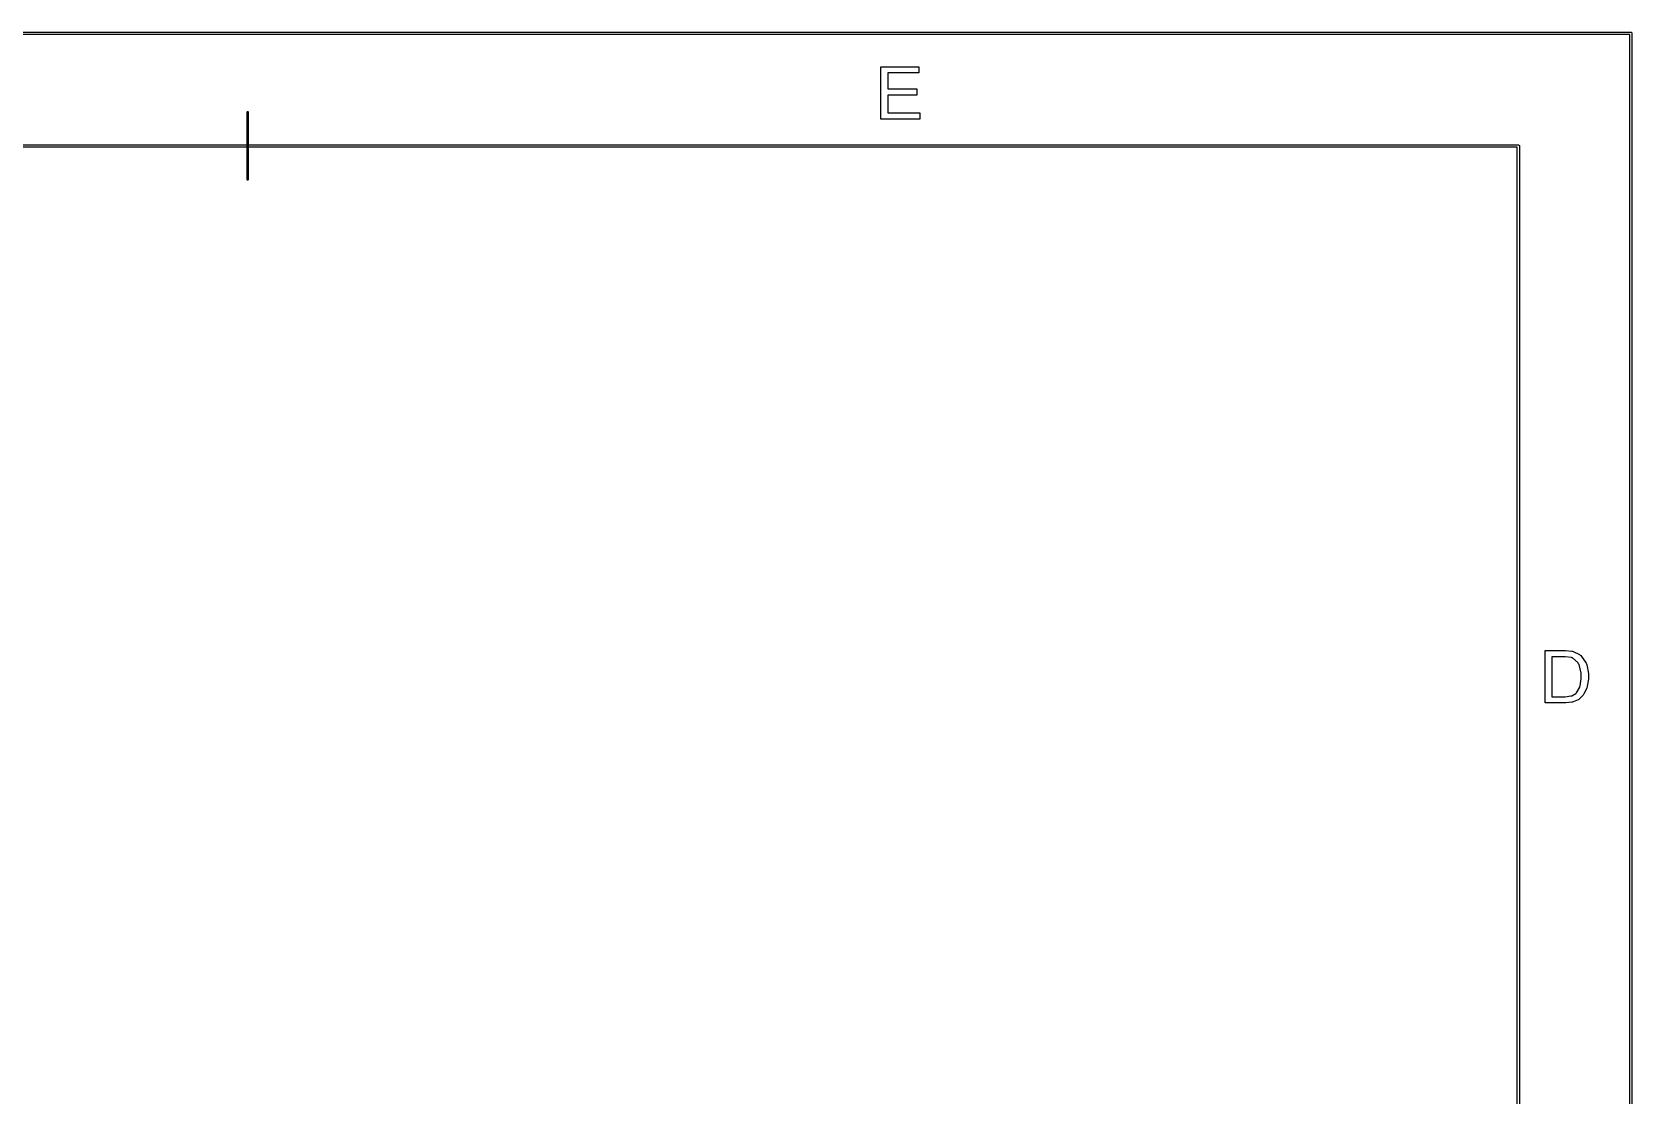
# Model space of a CAD drawing. Header units: inches. Extents: x 0.54 to 10.46, y 0.74 to 7.76.
# Drawn here: x 8.091 to 10.465, y 6.183 to 7.761 of the extents above; entities that cross this region are included whole.
import ezdxf

# ---------------------------------------------------------------- set-up
doc = ezdxf.new("R2010")
doc.units = ezdxf.units.IN
doc.header["$MEASUREMENT"] = 0

# ---------------------------------------------------------------- blocks, each defined once
blk = doc.blocks.new('block 2')
at = {"color": 7, "lineweight": 25, "true_color": 0xffffff}
blk.add_lwpolyline([(0.8729, 0.9096), (10.2943, 0.9096), (10.2943, 7.5904), (0.8729, 7.5904), (0.8729, 0.9096)], dxfattribs=at)
blk = doc.blocks.new('block 3')
at = {"color": 7, "lineweight": 25, "true_color": 0xffffff}
blk.add_lwpolyline([(10.296, 0.9061), (0.8712, 0.9061), (0.8707, 0.9061), (0.8694, 0.9074), (0.8694, 0.9078), (0.8694, 7.5922), (0.8694, 7.5926), (0.8707, 7.5939), (0.8712, 7.5939), (10.296, 7.5939), (10.2964, 7.5939), (10.2977, 7.5926), (10.2977, 7.5922), (10.2977, 0.9078), (10.2977, 0.9074), (10.2964, 0.9061), (10.296, 0.9061)], dxfattribs=at)
blk = doc.blocks.new('block 22')
at = {"color": 7, "lineweight": 25, "true_color": 0xffffff}
blk.add_lwpolyline([(8.4111, 7.5414), (8.4108, 7.5414), (8.4103, 7.5419), (8.4103, 7.542), (8.4103, 7.6423), (8.4103, 7.6425), (8.4108, 7.643), (8.4111, 7.643), (8.4112, 7.643), (8.4118, 7.6425), (8.4118, 7.6423), (8.4118, 7.542), (8.4118, 7.5419), (8.4112, 7.5414), (8.4111, 7.5414)], dxfattribs=at)
blk = doc.blocks.new('block 31')
at = {"color": 7, "lineweight": 25, "true_color": 0xffffff}
blk.add_lwpolyline([(9.3502, 7.6317), (9.3502, 7.7095), (9.4065, 7.7095), (9.4065, 7.7003), (9.3605, 7.7003), (9.3605, 7.6765), (9.4036, 7.6765), (9.4036, 7.6674), (9.3605, 7.6674), (9.3605, 7.6409), (9.4083, 7.6409), (9.4083, 7.6317), (9.3502, 7.6317)], dxfattribs=at)
blk = doc.blocks.new('block 50')
at = {"color": 7, "lineweight": 25, "true_color": 0xffffff}
blk.add_lwpolyline([(10.3461, 6.775), (10.3627, 6.775), (10.3657, 6.775), (10.3741, 6.7762), (10.3748, 6.7764), (10.3755, 6.7766), (10.3813, 6.78), (10.3818, 6.7804), (10.3824, 6.781), (10.3872, 6.7892), (10.3875, 6.7903), (10.3879, 6.7913), (10.3896, 6.8018), (10.3896, 6.8053), (10.3896, 6.81), (10.3862, 6.8229), (10.3856, 6.824), (10.3849, 6.8251), (10.3767, 6.8325), (10.3758, 6.8328), (10.3751, 6.8331), (10.3656, 6.8344), (10.3625, 6.8344), (10.3461, 6.8344), (10.3461, 6.775)], dxfattribs=at)
blk = doc.blocks.new('block 51')
at = {"color": 7, "lineweight": 25, "true_color": 0xffffff}
blk.add_lwpolyline([(10.3358, 6.7658), (10.3358, 6.8436), (10.3626, 6.8436), (10.3661, 6.8436), (10.3757, 6.8427), (10.3765, 6.8424), (10.3776, 6.8422), (10.3871, 6.8376), (10.3879, 6.8369), (10.3889, 6.836), (10.3966, 6.825), (10.3971, 6.8236), (10.3976, 6.8223), (10.4002, 6.8094), (10.4002, 6.8051), (10.4002, 6.8012), (10.3984, 6.7905), (10.3981, 6.7894), (10.3977, 6.7883), (10.3933, 6.7788), (10.3928, 6.7781), (10.3923, 6.7774), (10.3863, 6.7714), (10.3857, 6.771), (10.3851, 6.7706), (10.3773, 6.7673), (10.3764, 6.7671), (10.3755, 6.7669), (10.3668, 6.7658), (10.3639, 6.7658), (10.3358, 6.7658)], dxfattribs=at)
blk = doc.blocks.new('block 52')
at = {"color": 7, "lineweight": 25, "true_color": 0xffffff}
blk.add_lwpolyline([(0.5387, 0.7425), (10.4614, 0.7425), (10.4614, 7.7575), (0.5387, 7.7575), (0.5387, 0.7425)], dxfattribs=at)
blk = doc.blocks.new('block 53')
at = {"color": 7, "lineweight": 25, "true_color": 0xffffff}
blk.add_lwpolyline([(10.4631, 0.739), (0.5369, 0.739), (0.5365, 0.739), (0.5352, 0.7403), (0.5352, 0.7407), (0.5352, 7.7593), (0.5352, 7.7597), (0.5365, 7.761), (0.5369, 7.761), (10.4631, 7.761), (10.4635, 7.761), (10.4648, 7.7597), (10.4648, 7.7593), (10.4648, 0.7407), (10.4648, 0.7403), (10.4635, 0.739), (10.4631, 0.739)], dxfattribs=at)

msp = doc.modelspace()

# ---------------------------------------------------------------- block references
for name in ['block 53', 'block 52', 'block 31', 'block 22', 'block 3', 'block 2', 'block 51', 'block 50']:
    msp.add_blockref(name, (0, 0))

doc.saveas('drawing.dxf')
